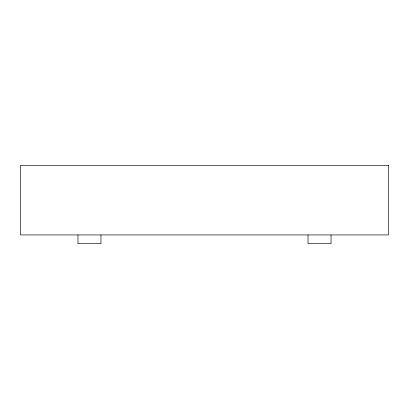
<?xml version="1.0" encoding="UTF-8"?>
<svg xmlns="http://www.w3.org/2000/svg" width="409" height="409" viewBox="0 0 409 409"><rect width="100%" height="100%" fill="white"/><g stroke="black" fill="none" stroke-linecap="round" stroke-linejoin="round"><path stroke-width="0.61" d="M331.034 234.935L331.034 243.667L308.028 243.667L308.028 234.935M100.972 234.935L100.972 243.667L77.966 243.667L77.966 234.935M388.55 165.333L20.45 165.333L20.45 234.935L388.55 234.935L388.55 165.333"/></g></svg>
